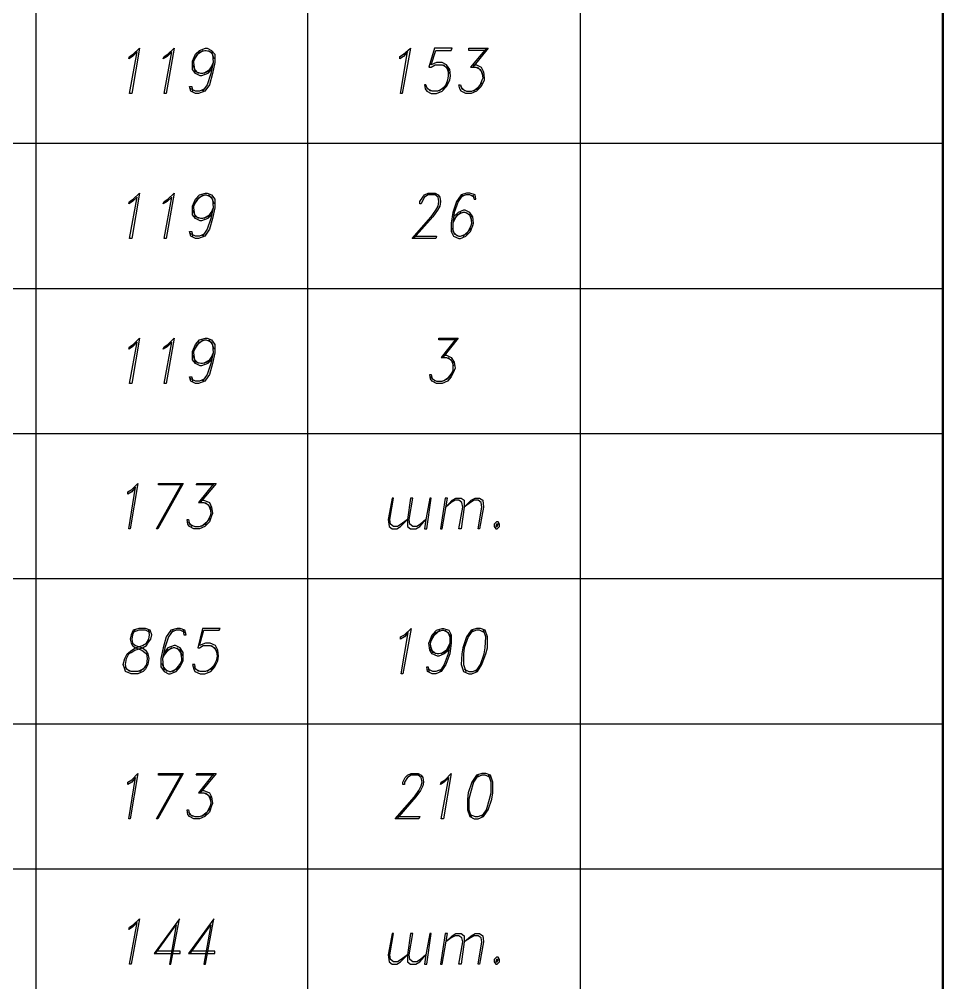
# Model space of a CAD drawing. Header units: millimetres. Extents: x 4241 to 6572, y 870 to 1291.
# Drawn here: x 5832.7 to 5883.6, y 1027.2 to 1080.4 of the extents above; entities that cross this region are included whole.
import ezdxf

# ---------------------------------------------------------------- set-up
doc = ezdxf.new("R2010")
doc.units = ezdxf.units.MM
doc.layers.add('PDF _0', color=7, linetype='Continuous')

msp = doc.modelspace()

# ---------------------------------------------------------------- linework, layer by layer
at = {"layer": 'PDF _0', "lineweight": 50}
msp.add_lwpolyline([(5883.6259, 977.5531), (5693.6273, 977.5531), (5693.6273, 1176.5266), (5883.6259, 1176.5266)], close=True, dxfattribs=at)
at = {"layer": 'PDF _0', "lineweight": 30}
for points in [[(5833.6285, 1176.5266), (5833.6285, 977.5531)], [(5848.615, 1176.5266), (5848.615, 977.5531)], [(5863.6439, 1176.5266), (5863.6439, 977.5531)], [(5693.6273, 1073.5261), (5883.6259, 1073.5261)], [(5693.6273, 1065.5248), (5883.6259, 1065.5248)], [(5693.6273, 1057.5235), (5883.6259, 1057.5235)], [(5693.6273, 1049.5222), (5883.6259, 1049.5222)], [(5693.6273, 1041.521), (5883.6259, 1041.521)], [(5693.6273, 1033.5197), (5883.6259, 1033.5197)]]:
    msp.add_lwpolyline(points, dxfattribs=at)
at = {"layer": 'PDF _0', "lineweight": 25}
for points in [[(5838.9204, 1076.2778), (5838.7934, 1076.2778), (5839.2167, 1078.5639), (5838.9627, 1078.3099), (5838.751, 1078.1829), (5838.7934, 1078.3099), (5839.005, 1078.4369), (5839.3437, 1078.7756)], [(5840.8254, 1076.2778), (5840.6984, 1076.2778), (5841.1218, 1078.5639), (5840.8678, 1078.3099), (5840.6561, 1078.1829), (5840.6984, 1078.3099), (5840.9101, 1078.4369), (5841.2488, 1078.7756)], [(5853.8222, 1076.2778), (5853.7376, 1076.2778), (5854.1186, 1078.5639), (5853.9069, 1078.3099), (5853.6952, 1078.1829), (5853.6952, 1078.3099), (5853.9069, 1078.4369), (5854.2879, 1078.7756)], [(5838.9204, 1068.2765), (5838.7934, 1068.2765), (5839.2167, 1070.5626), (5838.9627, 1070.3086), (5838.751, 1070.1816), (5838.7934, 1070.3086), (5839.005, 1070.4356), (5839.3437, 1070.7743)], [(5840.8254, 1068.2765), (5840.6984, 1068.2765), (5841.1218, 1070.5626), (5840.8678, 1070.3086), (5840.6561, 1070.1816), (5840.6984, 1070.3086), (5840.9101, 1070.4356), (5841.2488, 1070.7743)], [(5838.9204, 1060.2753), (5838.7934, 1060.2753), (5839.2167, 1062.5613), (5838.9627, 1062.3073), (5838.751, 1062.1803), (5838.7934, 1062.3073), (5839.005, 1062.4343), (5839.3437, 1062.773)], [(5840.8254, 1060.2753), (5840.6984, 1060.2753), (5841.1218, 1062.5613), (5840.8678, 1062.3073), (5840.6561, 1062.1803), (5840.6984, 1062.3073), (5840.9101, 1062.4343), (5841.2488, 1062.773)], [(5838.8357, 1052.274), (5838.751, 1052.274), (5839.1321, 1054.5601), (5838.9204, 1054.3061), (5838.7087, 1054.1791), (5838.7087, 1054.3061), (5838.9204, 1054.4331), (5839.2591, 1054.7717)], [(5854.1186, 1052.782), (5853.7799, 1052.528), (5853.5682, 1052.401), (5853.3565, 1052.401), (5853.1872, 1052.528), (5853.1449, 1052.782), (5853.3565, 1053.9674), (5853.2719, 1053.9674), (5853.0602, 1052.782), (5853.1025, 1052.401), (5853.2719, 1052.274), (5853.5259, 1052.274), (5853.7376, 1052.401), (5854.1186, 1052.782), (5854.1186, 1052.401), (5854.2879, 1052.274), (5854.5843, 1052.274), (5854.7959, 1052.401), (5855.1346, 1052.782), (5855.0499, 1052.274), (5855.1769, 1052.274), (5855.4309, 1053.9674), (5855.3463, 1053.9674), (5855.1346, 1052.782), (5854.8383, 1052.528), (5854.6266, 1052.401), (5854.4149, 1052.401), (5854.2456, 1052.528), (5854.2032, 1052.782), (5854.4149, 1053.9674), (5854.2879, 1053.9674)], [(5856.0236, 1052.274), (5856.32, 1053.9674), (5856.193, 1053.9674), (5855.939, 1052.274)], [(5857.082, 1052.274), (5856.955, 1052.274), (5857.1667, 1053.4594), (5857.1243, 1053.7134), (5856.955, 1053.8404), (5856.7433, 1053.8404), (5856.5317, 1053.7134), (5856.2353, 1053.4594), (5856.574, 1053.8404), (5856.7857, 1053.9674), (5857.082, 1053.9674), (5857.2513, 1053.8404), (5857.2513, 1053.4594)], [(5858.098, 1052.274), (5858.0134, 1052.274), (5858.225, 1053.4594), (5858.1827, 1053.7134), (5858.0134, 1053.8404), (5857.8017, 1053.8404), (5857.59, 1053.7134), (5857.2513, 1053.4594), (5857.6324, 1053.8404), (5857.844, 1053.9674), (5858.098, 1053.9674), (5858.2674, 1053.8404), (5858.3097, 1053.4594)], [(5859.0294, 1052.655), (5858.9024, 1052.528), (5858.9024, 1052.401), (5858.9871, 1052.274), (5859.0717, 1052.274), (5859.1987, 1052.401), (5859.1987, 1052.528), (5859.1141, 1052.655)], [(5859.0294, 1052.528), (5858.9871, 1052.401), (5859.0717, 1052.401), (5859.1141, 1052.528)], [(5839.3014, 1046.7705), (5839.005, 1046.6858), (5838.878, 1046.4318), (5838.8357, 1046.1778), (5838.878, 1045.9661), (5838.9627, 1045.8391), (5839.1321, 1045.7121), (5839.4707, 1045.5851), (5839.6401, 1045.4581), (5839.7247, 1045.3734), (5839.7671, 1045.1194), (5839.7247, 1044.7807), (5839.5554, 1044.5267), (5839.2591, 1044.3997), (5838.878, 1044.3997), (5838.624, 1044.5267), (5838.5817, 1044.7807), (5838.624, 1045.1194), (5838.751, 1045.3734), (5838.878, 1045.4581), (5839.0897, 1045.5851), (5839.5131, 1045.7121), (5839.7247, 1045.8391), (5839.8094, 1045.9661), (5839.9787, 1046.1778), (5840.0211, 1046.4318), (5839.9364, 1046.6858), (5839.6824, 1046.7705)], [(5853.8646, 1044.2727), (5853.7799, 1044.2727), (5854.1609, 1046.5588), (5853.9492, 1046.3048), (5853.7376, 1046.1778), (5853.7376, 1046.3048), (5853.9492, 1046.4318), (5854.3302, 1046.7705)], [(5857.9287, 1046.7705), (5857.6324, 1046.6858), (5857.3784, 1046.3048), (5857.1667, 1045.7121), (5857.1243, 1045.3734), (5857.082, 1044.7807), (5857.209, 1044.3997), (5857.5054, 1044.2727), (5857.6747, 1044.2727), (5857.971, 1044.3997), (5858.225, 1044.7807), (5858.4367, 1045.3734), (5858.5214, 1045.7121), (5858.5214, 1046.3048), (5858.3944, 1046.6858), (5858.1404, 1046.7705)], [(5838.8357, 1036.2714), (5838.751, 1036.2714), (5839.1321, 1038.5575), (5838.9204, 1038.3035), (5838.7087, 1038.1765), (5838.7087, 1038.3035), (5838.9204, 1038.4305), (5839.2591, 1038.7692)], [(5856.1083, 1036.2714), (5855.9813, 1036.2714), (5856.4047, 1038.5575), (5856.1506, 1038.3035), (5855.939, 1038.1765), (5855.9813, 1038.3035), (5856.193, 1038.4305), (5856.5317, 1038.7692)], [(5858.225, 1038.7692), (5857.9287, 1038.6845), (5857.6747, 1038.3035), (5857.463, 1037.7108), (5857.4207, 1037.3721), (5857.4207, 1036.7795), (5857.5477, 1036.3984), (5857.8017, 1036.2714), (5858.0134, 1036.2714), (5858.3097, 1036.3984), (5858.5637, 1036.7795), (5858.7754, 1037.3721), (5858.8177, 1037.7108), (5858.8177, 1038.3035), (5858.6907, 1038.6845), (5858.4367, 1038.7692)], [(5838.878, 1028.2702), (5838.7934, 1028.2702), (5839.2167, 1030.5562), (5838.9627, 1030.3022), (5838.751, 1030.1752), (5838.7934, 1030.3022), (5839.005, 1030.4292), (5839.3437, 1030.7679)], [(5854.1186, 1028.7782), (5853.7799, 1028.5242), (5853.5682, 1028.3972), (5853.3565, 1028.3972), (5853.1872, 1028.5242), (5853.1449, 1028.7782), (5853.3565, 1029.9636), (5853.2719, 1029.9636), (5853.0602, 1028.7782), (5853.1025, 1028.3972), (5853.2719, 1028.2702), (5853.5259, 1028.2702), (5853.7376, 1028.3972), (5854.1186, 1028.7782), (5854.1186, 1028.3972), (5854.2879, 1028.2702), (5854.5843, 1028.2702), (5854.7959, 1028.3972), (5855.1346, 1028.7782), (5855.0499, 1028.2702), (5855.1769, 1028.2702), (5855.4309, 1029.9636), (5855.3463, 1029.9636), (5855.1346, 1028.7782), (5854.8383, 1028.5242), (5854.6266, 1028.3972), (5854.4149, 1028.3972), (5854.2456, 1028.5242), (5854.2032, 1028.7782), (5854.4149, 1029.9636), (5854.2879, 1029.9636)], [(5856.0236, 1028.2702), (5856.32, 1029.9636), (5856.193, 1029.9636), (5855.939, 1028.2702)], [(5857.082, 1028.2702), (5856.955, 1028.2702), (5857.1667, 1029.4979), (5857.1243, 1029.7095), (5856.955, 1029.8365), (5856.7433, 1029.8365), (5856.5317, 1029.7095), (5856.2353, 1029.4979), (5856.574, 1029.8365), (5856.7857, 1029.9636), (5857.082, 1029.9636), (5857.2513, 1029.8365), (5857.2513, 1029.4979)], [(5858.098, 1028.2702), (5858.0134, 1028.2702), (5858.225, 1029.4979), (5858.1827, 1029.7095), (5858.0134, 1029.8365), (5857.8017, 1029.8365), (5857.59, 1029.7095), (5857.2513, 1029.4979), (5857.6324, 1029.8365), (5857.844, 1029.9636), (5858.098, 1029.9636), (5858.2674, 1029.8365), (5858.3097, 1029.4979)], [(5859.0294, 1028.6512), (5858.9024, 1028.5242), (5858.9024, 1028.3972), (5858.9871, 1028.2702), (5859.0717, 1028.2702), (5859.1987, 1028.3972), (5859.1987, 1028.5242), (5859.1141, 1028.6512)], [(5859.0294, 1028.5242), (5858.9871, 1028.3972), (5859.0717, 1028.3972), (5859.1141, 1028.5242)]]:
    msp.add_lwpolyline(points, close=True, dxfattribs=at)
for points in [[(5843.3232, 1077.5902), (5843.1115, 1077.3785), (5842.7728, 1077.2515), (5842.6882, 1077.2515), (5842.4342, 1077.3785), (5842.2648, 1077.5902), (5842.2648, 1077.9712), (5842.2648, 1078.0559), (5842.4342, 1078.4369), (5842.6458, 1078.6486), (5842.9845, 1078.7756), (5843.0692, 1078.7756), (5843.3232, 1078.6486), (5843.4925, 1078.4369), (5843.4925, 1077.9712), (5843.3655, 1077.3785), (5843.1962, 1076.7435), (5842.9422, 1076.4048), (5842.6035, 1076.2778), (5842.4342, 1076.2778), (5842.1802, 1076.4048), (5842.0955, 1076.6588), (5842.2225, 1076.6588), (5842.2648, 1076.4048)], [(5842.6035, 1077.3785), (5842.3918, 1077.5902), (5842.3495, 1077.9712), (5842.3495, 1078.0559), (5842.5188, 1078.4369), (5842.8575, 1078.6486)], [(5842.3918, 1078.1829), (5842.6458, 1078.5639), (5842.9422, 1078.6486), (5843.0269, 1078.6486), (5843.3232, 1078.5639), (5843.4502, 1078.1829)], [(5843.1539, 1078.6486), (5843.3655, 1078.4369), (5843.4079, 1077.9712), (5843.2809, 1077.3785), (5843.0692, 1076.7435), (5842.8152, 1076.4048)], [(5856.32, 1076.8705), (5856.066, 1076.5318), (5855.7696, 1076.4048), (5855.4733, 1076.4048), (5855.2193, 1076.5318), (5855.1346, 1076.7435), (5855.0499, 1076.7435), (5855.0923, 1076.5318), (5855.1769, 1076.4048), (5855.4309, 1076.2778), (5855.7273, 1076.2778), (5856.0236, 1076.4048), (5856.2776, 1076.6588), (5856.447, 1076.9975), (5856.4893, 1077.2515), (5856.447, 1077.5902), (5856.2776, 1077.8442), (5856.0236, 1077.9712), (5855.7273, 1077.9712), (5855.4309, 1077.8442), (5855.685, 1078.6486), (5856.5317, 1078.6486), (5856.574, 1078.7756), (5855.6003, 1078.7756), (5855.3039, 1077.7172), (5855.4309, 1077.7172), (5855.6426, 1077.8442), (5856.0236, 1077.8442), (5856.2776, 1077.7172), (5856.4047, 1077.3785)], [(5858.4367, 1078.6486), (5857.5054, 1078.6486), (5857.5054, 1078.7756), (5858.5637, 1078.7756), (5857.717, 1077.7172)], [(5858.4791, 1078.7756), (5857.59, 1077.7172), (5857.8864, 1077.7172), (5858.1404, 1077.5902), (5858.2674, 1077.2515)], [(5843.3655, 1077.8442), (5843.1115, 1077.4632), (5842.8152, 1077.3785), (5842.7305, 1077.3785), (5842.4342, 1077.4632), (5842.3072, 1077.8442)], [(5843.4079, 1077.9712), (5843.2385, 1077.5902), (5842.8998, 1077.3785)], [(5856.1083, 1077.8442), (5856.3623, 1077.5902), (5856.3623, 1077.2515), (5856.32, 1076.9975), (5856.193, 1076.6588), (5855.8543, 1076.4048)], [(5857.717, 1077.8442), (5857.9287, 1077.8442), (5858.1827, 1077.7172), (5858.3097, 1077.4632), (5858.3521, 1077.1245), (5858.3521, 1076.9975), (5858.1827, 1076.6588), (5857.9287, 1076.4048), (5857.6324, 1076.2778), (5857.336, 1076.2778), (5857.082, 1076.4048), (5856.9973, 1076.5318), (5856.955, 1076.7435), (5857.0397, 1076.7435), (5857.1243, 1076.5318), (5857.3784, 1076.4048), (5857.6747, 1076.4048), (5857.971, 1076.5318), (5858.225, 1076.8705)], [(5857.971, 1077.7172), (5858.225, 1077.4632), (5858.2674, 1077.1245), (5858.225, 1076.9975), (5858.098, 1076.6588), (5857.7594, 1076.4048)], [(5842.9422, 1076.5318), (5842.6458, 1076.4048), (5842.4342, 1076.4048), (5842.1802, 1076.5318)], [(5855.3886, 1076.4048), (5855.1346, 1076.6588)], [(5857.2937, 1076.4048), (5857.0397, 1076.6588)], [(5843.3232, 1069.5889), (5843.1115, 1069.3772), (5842.7728, 1069.2502), (5842.6882, 1069.2502), (5842.4342, 1069.3772), (5842.2648, 1069.5889), (5842.2648, 1069.9699), (5842.2648, 1070.0546), (5842.4342, 1070.4356), (5842.6458, 1070.6896), (5842.9845, 1070.7743), (5843.0692, 1070.7743), (5843.3232, 1070.6896), (5843.4925, 1070.4356), (5843.4925, 1069.9699), (5843.3655, 1069.3772), (5843.1962, 1068.7846), (5842.9422, 1068.4035), (5842.6035, 1068.2765), (5842.4342, 1068.2765), (5842.1802, 1068.4035), (5842.0955, 1068.6576), (5842.2225, 1068.6576), (5842.2648, 1068.4035)], [(5842.6035, 1069.3772), (5842.3918, 1069.5889), (5842.3495, 1069.9699), (5842.3495, 1070.0546), (5842.5188, 1070.4356), (5842.8575, 1070.6896)], [(5842.3918, 1070.1816), (5842.6458, 1070.5626), (5842.9422, 1070.6896), (5843.0269, 1070.6896), (5843.3232, 1070.5626), (5843.4502, 1070.1816)], [(5843.1539, 1070.6896), (5843.3655, 1070.4356), (5843.4079, 1069.9699), (5843.2809, 1069.3772), (5843.0692, 1068.7846), (5842.8152, 1068.4035)], [(5854.4996, 1068.4035), (5855.7273, 1068.4035), (5855.685, 1068.2765), (5854.3726, 1068.2765), (5855.4309, 1069.4619), (5855.685, 1069.8429), (5855.812, 1070.0546), (5855.8543, 1070.3086), (5855.812, 1070.5626), (5855.6426, 1070.6896), (5855.2616, 1070.6896), (5855.0499, 1070.5626), (5854.9229, 1070.3086), (5854.8806, 1070.1816), (5854.7959, 1070.1816), (5854.7959, 1070.3086), (5854.9653, 1070.5626), (5855.0499, 1070.6896), (5855.2616, 1070.7743), (5855.6426, 1070.7743), (5855.812, 1070.6896), (5855.8966, 1070.5626), (5855.939, 1070.3086), (5855.8966, 1070.0546), (5855.7696, 1069.8429), (5855.5156, 1069.4619), (5854.4572, 1068.2765)], [(5857.717, 1070.6896), (5857.8017, 1070.4356), (5857.8864, 1070.4356), (5857.844, 1070.6896), (5857.5477, 1070.7743), (5857.3784, 1070.7743), (5857.082, 1070.6896), (5856.828, 1070.3086), (5856.6163, 1069.7159), (5856.5317, 1069.1232), (5856.5317, 1068.6576), (5856.6587, 1068.4035), (5856.955, 1068.2765), (5857.0397, 1068.2765), (5857.336, 1068.4035), (5857.59, 1068.6576), (5857.717, 1068.9962), (5857.7594, 1069.1232), (5857.717, 1069.4619), (5857.5477, 1069.7159), (5857.2937, 1069.8429), (5857.209, 1069.8429), (5856.9127, 1069.7159), (5856.6587, 1069.4619)], [(5857.1667, 1070.6896), (5856.9127, 1070.3086), (5856.701, 1069.7159), (5856.6163, 1069.1232), (5856.6163, 1068.6576), (5856.8703, 1068.4035)], [(5857.8017, 1070.5626), (5857.5477, 1070.6896), (5857.336, 1070.6896), (5857.0397, 1070.5626)], [(5843.4079, 1069.9699), (5843.2385, 1069.5889), (5842.8998, 1069.3772)], [(5843.3655, 1069.8429), (5843.1115, 1069.4619), (5842.8152, 1069.3772), (5842.7305, 1069.3772), (5842.4342, 1069.4619), (5842.3072, 1069.8429)], [(5857.6747, 1069.2502), (5857.5477, 1069.5889), (5857.2937, 1069.7159), (5857.1667, 1069.7159), (5856.8703, 1069.5889), (5856.6163, 1069.2502)], [(5857.082, 1069.7159), (5856.7857, 1069.4619), (5856.6163, 1069.1232)], [(5857.1667, 1068.4035), (5857.463, 1068.6576), (5857.6324, 1068.9962), (5857.6747, 1069.1232), (5857.6324, 1069.4619), (5857.3784, 1069.7159)], [(5856.574, 1068.8692), (5856.701, 1068.5306), (5856.955, 1068.4035), (5857.0397, 1068.4035), (5857.3784, 1068.5306), (5857.6324, 1068.8692)], [(5842.9422, 1068.5306), (5842.6458, 1068.4035), (5842.4342, 1068.4035), (5842.1802, 1068.5306)], [(5843.3232, 1061.5876), (5843.1115, 1061.376), (5842.7728, 1061.249), (5842.6882, 1061.249), (5842.4342, 1061.376), (5842.2648, 1061.5876), (5842.2648, 1061.9687), (5842.2648, 1062.0533), (5842.4342, 1062.4343), (5842.6458, 1062.6884), (5842.9845, 1062.773), (5843.0692, 1062.773), (5843.3232, 1062.6884), (5843.4925, 1062.4343), (5843.4925, 1061.9687), (5843.3655, 1061.376), (5843.1962, 1060.7833), (5842.9422, 1060.4023), (5842.6035, 1060.2753), (5842.4342, 1060.2753), (5842.1802, 1060.4023), (5842.0955, 1060.6563), (5842.2225, 1060.6563), (5842.2648, 1060.4023)], [(5842.6035, 1061.376), (5842.3918, 1061.5876), (5842.3495, 1061.9687), (5842.3495, 1062.0533), (5842.5188, 1062.4343), (5842.8575, 1062.6884)], [(5842.3918, 1062.1803), (5842.6458, 1062.5613), (5842.9422, 1062.6884), (5843.0269, 1062.6884), (5843.3232, 1062.5613), (5843.4502, 1062.1803)], [(5843.1539, 1062.6884), (5843.3655, 1062.4343), (5843.4079, 1061.9687), (5843.2809, 1061.376), (5843.0692, 1060.7833), (5842.8152, 1060.4023)], [(5856.7857, 1062.6884), (5855.8543, 1062.6884), (5855.8543, 1062.773), (5856.9127, 1062.773), (5856.066, 1061.7147)], [(5856.828, 1062.773), (5855.9813, 1061.7147), (5856.2776, 1061.7147), (5856.5317, 1061.5876), (5856.6587, 1061.249)], [(5843.4079, 1061.9687), (5843.2385, 1061.5876), (5842.8998, 1061.376)], [(5843.3655, 1061.8417), (5843.1115, 1061.4606), (5842.8152, 1061.376), (5842.7305, 1061.376), (5842.4342, 1061.4606), (5842.3072, 1061.8417)], [(5856.1083, 1061.8417), (5856.2776, 1061.8417), (5856.5317, 1061.7147), (5856.701, 1061.4606), (5856.7433, 1061.122), (5856.701, 1060.995), (5856.5317, 1060.6563), (5856.32, 1060.4023), (5856.0236, 1060.2753), (5855.7273, 1060.2753), (5855.4733, 1060.4023), (5855.3886, 1060.5293), (5855.3463, 1060.7833), (5855.4309, 1060.7833), (5855.4733, 1060.5293), (5855.7273, 1060.4023), (5856.0236, 1060.4023), (5856.32, 1060.5293), (5856.574, 1060.868)], [(5856.3623, 1061.7147), (5856.6163, 1061.4606), (5856.6163, 1061.122), (5856.6163, 1060.995), (5856.447, 1060.6563), (5856.1083, 1060.4023)], [(5842.9422, 1060.5293), (5842.6458, 1060.4023), (5842.4342, 1060.4023), (5842.1802, 1060.5293)], [(5855.6426, 1060.4023), (5855.3886, 1060.6563)], [(5841.6298, 1054.6871), (5840.4021, 1054.6871), (5840.4021, 1054.7717), (5841.7568, 1054.7717), (5840.3598, 1052.274), (5840.2751, 1052.274), (5841.6721, 1054.7717)], [(5843.4502, 1054.6871), (5842.4765, 1054.6871), (5842.5188, 1054.7717), (5843.5772, 1054.7717), (5842.6882, 1053.7134)], [(5843.4502, 1054.7717), (5842.6035, 1053.7134), (5842.8998, 1053.7134), (5843.1539, 1053.5864), (5843.2809, 1053.2477)], [(5842.7305, 1053.8404), (5842.8998, 1053.8404), (5843.1962, 1053.7134), (5843.3232, 1053.4594), (5843.3655, 1053.1207), (5843.3232, 1052.9937), (5843.1962, 1052.655), (5842.9422, 1052.401), (5842.6458, 1052.274), (5842.3495, 1052.274), (5842.0955, 1052.401), (5842.0108, 1052.528), (5841.9685, 1052.782), (5842.0532, 1052.782), (5842.0955, 1052.528), (5842.3918, 1052.401), (5842.6458, 1052.401), (5842.9845, 1052.528), (5843.2385, 1052.8667)], [(5842.9845, 1053.7134), (5843.2385, 1053.4594), (5843.2809, 1053.1207), (5843.2385, 1052.9937), (5843.0692, 1052.655), (5842.7728, 1052.401)], [(5842.2648, 1052.401), (5842.0532, 1052.655)], [(5839.0897, 1046.6858), (5838.9627, 1046.4318), (5838.9204, 1046.1778), (5838.9627, 1045.9661), (5839.1321, 1045.8391), (5839.5131, 1045.7121), (5839.6824, 1045.5851), (5839.8094, 1045.3734), (5839.8517, 1045.1194), (5839.8094, 1044.7807), (5839.6824, 1044.5267), (5839.5554, 1044.3997), (5839.2591, 1044.2727), (5838.878, 1044.2727), (5838.5817, 1044.3997), (5838.5394, 1044.5267), (5838.4547, 1044.7807), (5838.5394, 1045.1194), (5838.6664, 1045.3734), (5838.9204, 1045.5851), (5839.1321, 1045.7121), (5839.5131, 1045.8391), (5839.7247, 1045.9661), (5839.8517, 1046.1778), (5839.8941, 1046.4318), (5839.8517, 1046.6858)], [(5839.9364, 1046.5588), (5839.6824, 1046.6858), (5839.3014, 1046.6858), (5838.9627, 1046.5588)], [(5841.7568, 1046.6858), (5841.7991, 1046.4318), (5841.9261, 1046.4318), (5841.8415, 1046.6858), (5841.5875, 1046.7705), (5841.4181, 1046.7705), (5841.0795, 1046.6858), (5840.8254, 1046.3048), (5840.6561, 1045.7121), (5840.5291, 1045.1194), (5840.5291, 1044.6537), (5840.6984, 1044.3997), (5840.9524, 1044.2727), (5841.0371, 1044.2727), (5841.3758, 1044.3997), (5841.5875, 1044.6537), (5841.7568, 1044.9924), (5841.7568, 1045.1194), (5841.7568, 1045.4581), (5841.5875, 1045.7121), (5841.3335, 1045.8391), (5841.2488, 1045.8391), (5840.9101, 1045.7121), (5840.6984, 1045.4581)], [(5841.2065, 1046.6858), (5840.9524, 1046.3048), (5840.7408, 1045.7121), (5840.6138, 1045.1194), (5840.6561, 1044.6537), (5840.8678, 1044.3997)], [(5841.8415, 1046.5588), (5841.5875, 1046.6858), (5841.3758, 1046.6858), (5841.0795, 1046.5588)], [(5843.5349, 1044.8654), (5843.2809, 1044.5267), (5842.9845, 1044.3997), (5842.6882, 1044.3997), (5842.4342, 1044.5267), (5842.3918, 1044.7807), (5842.2648, 1044.7807), (5842.3495, 1044.5267), (5842.3918, 1044.3997), (5842.6882, 1044.2727), (5842.9422, 1044.2727), (5843.2809, 1044.3997), (5843.4925, 1044.6537), (5843.6619, 1044.9924), (5843.7042, 1045.2464), (5843.6619, 1045.5851), (5843.5349, 1045.8391), (5843.2385, 1045.9661), (5842.9845, 1045.9661), (5842.6458, 1045.8391), (5842.8998, 1046.6858), (5843.7465, 1046.6858), (5843.7889, 1046.7705), (5842.8152, 1046.7705), (5842.5612, 1045.7121), (5842.6458, 1045.7121), (5842.8575, 1045.8391), (5843.2385, 1045.8391), (5843.4925, 1045.7121), (5843.6195, 1045.3734)], [(5856.4047, 1045.5851), (5856.1506, 1045.3734), (5855.8543, 1045.2464), (5855.7696, 1045.2464), (5855.4733, 1045.3734), (5855.3463, 1045.5851), (5855.3039, 1045.9661), (5855.3463, 1046.0931), (5855.4733, 1046.4318), (5855.7273, 1046.6858), (5856.0236, 1046.7705), (5856.1083, 1046.7705), (5856.4047, 1046.6858), (5856.5317, 1046.4318), (5856.5317, 1045.9661), (5856.447, 1045.3734), (5856.2353, 1044.7807), (5855.9813, 1044.3997), (5855.685, 1044.2727), (5855.4733, 1044.2727), (5855.2193, 1044.3997), (5855.1769, 1044.6537), (5855.2616, 1044.6537), (5855.3039, 1044.3997)], [(5855.685, 1045.3734), (5855.4309, 1045.5851), (5855.3886, 1045.9661), (5855.4309, 1046.0931), (5855.6003, 1046.4318), (5855.8966, 1046.6858)], [(5855.4309, 1046.1778), (5855.685, 1046.5588), (5856.0236, 1046.6858), (5856.1083, 1046.6858), (5856.3623, 1046.5588), (5856.4893, 1046.1778)], [(5856.193, 1046.6858), (5856.447, 1046.4318), (5856.447, 1045.9661), (5856.3623, 1045.3734), (5856.1506, 1044.7807), (5855.8966, 1044.3997)], [(5857.717, 1046.6858), (5857.463, 1046.3048), (5857.2513, 1045.7121), (5857.209, 1045.3734), (5857.209, 1044.7807), (5857.336, 1044.3997)], [(5858.3521, 1046.5588), (5858.098, 1046.6858), (5857.9287, 1046.6858), (5857.59, 1046.5588)], [(5857.8864, 1044.3997), (5858.1404, 1044.7807), (5858.3521, 1045.3734), (5858.3944, 1045.7121), (5858.4367, 1046.3048), (5858.3097, 1046.6858)], [(5856.447, 1045.9661), (5856.2776, 1045.5851), (5855.9813, 1045.3734)], [(5841.1218, 1045.7121), (5840.7831, 1045.4581), (5840.6138, 1045.1194)], [(5841.7145, 1045.2464), (5841.5875, 1045.5851), (5841.2911, 1045.7121), (5841.2065, 1045.7121), (5840.9101, 1045.5851), (5840.6561, 1045.2464)], [(5841.1641, 1044.3997), (5841.5028, 1044.6537), (5841.6721, 1044.9924), (5841.6721, 1045.1194), (5841.6298, 1045.4581), (5841.4181, 1045.7121)], [(5843.3232, 1045.8391), (5843.5772, 1045.5851), (5843.6195, 1045.2464), (5843.5772, 1044.9924), (5843.4079, 1044.6537), (5843.0692, 1044.3997)], [(5856.447, 1045.8391), (5856.193, 1045.4581), (5855.8543, 1045.3734), (5855.7696, 1045.3734), (5855.5156, 1045.4581), (5855.3886, 1045.8391)], [(5838.5394, 1044.6537), (5838.7934, 1044.3997)], [(5839.3437, 1044.3997), (5839.6824, 1044.6537)], [(5840.5714, 1044.8654), (5840.6984, 1044.5267), (5840.9948, 1044.3997), (5841.0795, 1044.3997), (5841.3758, 1044.5267), (5841.6298, 1044.8654)], [(5842.6035, 1044.3997), (5842.3495, 1044.6537)], [(5856.0236, 1044.5267), (5855.685, 1044.3997), (5855.5156, 1044.3997), (5855.2616, 1044.5267)], [(5857.2513, 1044.5267), (5857.5054, 1044.3997), (5857.717, 1044.3997), (5858.0134, 1044.5267)], [(5841.6298, 1038.6845), (5840.4021, 1038.6845), (5840.4021, 1038.7692), (5841.7568, 1038.7692), (5840.3598, 1036.2714), (5840.2751, 1036.2714), (5841.6721, 1038.7692)], [(5843.4502, 1038.6845), (5842.4765, 1038.6845), (5842.5188, 1038.7692), (5843.5772, 1038.7692), (5842.6882, 1037.7108)], [(5843.4502, 1038.7692), (5842.6035, 1037.7108), (5842.8998, 1037.7108), (5843.1539, 1037.5838), (5843.2809, 1037.2451)], [(5853.5259, 1036.3984), (5854.7959, 1036.3984), (5854.7536, 1036.2714), (5853.4412, 1036.2714), (5854.4996, 1037.4991), (5854.7536, 1037.8378), (5854.8806, 1038.0918), (5854.9229, 1038.3035), (5854.8806, 1038.5575), (5854.7113, 1038.6845), (5854.3302, 1038.6845), (5854.1186, 1038.5575), (5853.9492, 1038.3035), (5853.9492, 1038.1765), (5853.8646, 1038.1765), (5853.8646, 1038.3035), (5853.9916, 1038.5575), (5854.1186, 1038.6845), (5854.3302, 1038.7692), (5854.7113, 1038.7692), (5854.8806, 1038.6845), (5854.9653, 1038.5575), (5855.0076, 1038.3035), (5854.9653, 1038.0918), (5854.8383, 1037.8378), (5854.5843, 1037.4991), (5853.5259, 1036.2714)], [(5858.0134, 1038.6845), (5857.7594, 1038.3035), (5857.59, 1037.7108), (5857.5054, 1037.3721), (5857.5054, 1036.7795), (5857.6324, 1036.3984)], [(5858.6907, 1038.5575), (5858.3944, 1038.6845), (5858.225, 1038.6845), (5857.9287, 1038.5575)], [(5858.225, 1036.3984), (5858.4791, 1036.7795), (5858.6484, 1037.3721), (5858.7331, 1037.7108), (5858.7331, 1038.3035), (5858.6061, 1038.6845)], [(5842.7305, 1037.8378), (5842.8998, 1037.8378), (5843.1962, 1037.7108), (5843.3232, 1037.4991), (5843.3655, 1037.1181), (5843.3232, 1036.9911), (5843.1962, 1036.6524), (5842.9422, 1036.3984), (5842.6458, 1036.2714), (5842.3495, 1036.2714), (5842.0955, 1036.3984), (5842.0108, 1036.5254), (5841.9685, 1036.7795), (5842.0532, 1036.7795), (5842.0955, 1036.5254), (5842.3918, 1036.3984), (5842.6458, 1036.3984), (5842.9845, 1036.5254), (5843.2385, 1036.8641)], [(5842.9845, 1037.7108), (5843.2385, 1037.4991), (5843.2809, 1037.1181), (5843.2385, 1036.9911), (5843.0692, 1036.6524), (5842.7728, 1036.3984)], [(5842.2648, 1036.3984), (5842.0532, 1036.6524)], [(5857.5477, 1036.5254), (5857.844, 1036.3984), (5858.0134, 1036.3984), (5858.3097, 1036.5254)], [(5840.2328, 1028.8628), (5841.3758, 1030.4292), (5840.9948, 1028.2702), (5841.0795, 1028.2702), (5841.5451, 1030.7679), (5840.1481, 1028.8628), (5841.5875, 1028.8628), (5841.5875, 1028.9899), (5840.2751, 1028.9899)], [(5842.1378, 1028.8628), (5843.2809, 1030.4292), (5842.8998, 1028.2702), (5842.9845, 1028.2702), (5843.4502, 1030.7679), (5842.0532, 1028.8628), (5843.4925, 1028.8628), (5843.4925, 1028.9899), (5842.1802, 1028.9899)]]:
    msp.add_lwpolyline(points, dxfattribs=at)

doc.saveas('drawing.dxf')
